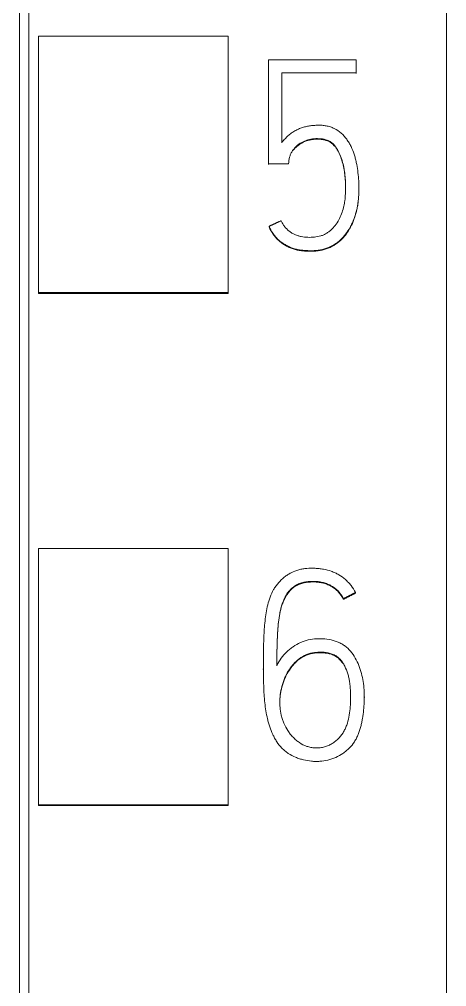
# Model space of a CAD drawing. Header units: millimetres. Extents: x 4137 to 6698, y 1400 to 3585.
# Drawn here: x 6177.35 to 6181.85, y 3265.83 to 3276.03 of the extents above; entities that cross this region are included whole.
import ezdxf

# ---------------------------------------------------------------- set-up
doc = ezdxf.new("R2010")
doc.units = ezdxf.units.MM
doc.layers.add('000-PI-Oprema', color=30, linetype='Continuous', lineweight=5)

msp = doc.modelspace()

# ---------------------------------------------------------------- linework, layer by layer
at = {"layer": '000-PI-Oprema', "color": 0, "linetype": 'ByBlock', "lineweight": 0}
for p, q in [((6181.848, 3360.472), (6181.848, 3247.054)), ((6181.848, 3360.472), (6181.848, 3247.054)), ((6177.448, 3249.376), (6177.448, 3358.191)), ((6177.548, 3273.151), (6177.548, 3275.852)), ((6177.548, 3275.852), (6179.548, 3275.852)), ((6179.548, 3273.151), (6179.548, 3275.852)), ((6179.972, 3275.604), (6179.972, 3274.506)), ((6180.896, 3275.604), (6179.972, 3275.604)), ((6180.896, 3275.465), (6180.896, 3275.604)), ((6180.111, 3274.728), (6180.111, 3275.465)), ((6180.111, 3275.465), (6180.896, 3275.465)), ((6180.896, 3275.465), (6180.896, 3275.459)), ((6179.972, 3274.506), (6179.972, 3274.499)), ((6179.972, 3274.506), (6180.183, 3274.506)), ((6180.924, 3274.24), (6180.924, 3274.247)), ((6179.978, 3273.848), (6179.978, 3273.842)), ((6177.548, 3273.141), (6177.548, 3273.151)), ((6177.548, 3273.151), (6179.548, 3273.151)), ((6177.548, 3273.141), (6179.548, 3273.141)), ((6179.548, 3273.141), (6179.548, 3273.151)), ((6177.548, 3267.749), (6177.548, 3270.45)), ((6177.548, 3270.45), (6179.548, 3270.45)), ((6179.548, 3267.749), (6179.548, 3270.45)), ((6180.889, 3269.988), (6180.889, 3269.982)), ((6180.761, 3269.922), (6180.761, 3269.916)), ((6179.917, 3269.182), (6179.917, 3269.175)), ((6180.981, 3268.882), (6180.981, 3268.888)), ((6177.548, 3267.741), (6177.548, 3267.749)), ((6177.548, 3267.749), (6179.548, 3267.749)), ((6177.548, 3267.741), (6179.548, 3267.741)), ((6179.548, 3267.741), (6179.548, 3267.749))]:
    msp.add_line(p, q, dxfattribs=at)
for points, knots in [([(6177.348, 3249.091), (6177.348, 3252.431), (6177.348, 3260.396), (6177.348, 3273.036), (6177.348, 3288.522), (6177.348, 3302.817), (6177.348, 3317.027), (6177.348, 3331.593), (6177.348, 3345.763), (6177.348, 3355.333), (6177.348, 3358.377)], [0, 0, 0, 0, 0.091483, 0.21812, 0.346206, 0.515858, 0.610111, 0.736264, 0.916066, 1, 1, 1, 1]), ([(6179.978, 3273.848), (6179.99, 3273.822), (6180.003, 3273.796), (6180.028, 3273.76), (6180.036, 3273.749), (6180.055, 3273.727), (6180.065, 3273.716), (6180.087, 3273.696), (6180.098, 3273.687), (6180.121, 3273.67), (6180.133, 3273.662), (6180.158, 3273.647), (6180.171, 3273.64), (6180.197, 3273.628), (6180.211, 3273.622), (6180.239, 3273.613), (6180.253, 3273.609), (6180.281, 3273.602), (6180.295, 3273.599), (6180.324, 3273.595), (6180.339, 3273.594), (6180.361, 3273.593), (6180.368, 3273.592), (6180.383, 3273.592), (6180.39, 3273.591), (6180.412, 3273.59), (6180.427, 3273.59), (6180.456, 3273.591), (6180.47, 3273.592), (6180.5, 3273.595), (6180.514, 3273.598), (6180.543, 3273.604), (6180.557, 3273.608), (6180.599, 3273.621), (6180.626, 3273.633), (6180.664, 3273.655), (6180.677, 3273.663), (6180.701, 3273.68), (6180.712, 3273.689), (6180.734, 3273.709), (6180.745, 3273.719), (6180.765, 3273.741), (6180.774, 3273.752), (6180.801, 3273.787), (6180.817, 3273.811), (6180.838, 3273.85), (6180.845, 3273.863), (6180.857, 3273.889), (6180.863, 3273.903), (6180.879, 3273.944), (6180.888, 3273.972), (6180.903, 3274.028), (6180.909, 3274.057), (6180.915, 3274.1), (6180.917, 3274.114), (6180.92, 3274.144), (6180.921, 3274.158), (6180.923, 3274.202), (6180.924, 3274.232), (6180.923, 3274.29), (6180.921, 3274.348), (6180.915, 3274.406), (6180.908, 3274.464), (6180.903, 3274.493), (6180.893, 3274.536), (6180.89, 3274.55), (6180.882, 3274.579), (6180.878, 3274.593), (6180.864, 3274.635), (6180.854, 3274.662), (6180.834, 3274.702), (6180.827, 3274.715), (6180.812, 3274.74), (6180.804, 3274.753), (6180.779, 3274.788), (6180.76, 3274.81), (6180.715, 3274.849), (6180.69, 3274.866), (6180.651, 3274.885), (6180.637, 3274.891), (6180.609, 3274.9), (6180.594, 3274.904), (6180.566, 3274.909), (6180.551, 3274.911), (6180.521, 3274.913), (6180.507, 3274.914), (6180.477, 3274.913), (6180.463, 3274.912), (6180.433, 3274.91), (6180.419, 3274.908), (6180.39, 3274.904), (6180.376, 3274.901), (6180.347, 3274.894), (6180.333, 3274.889), (6180.305, 3274.88), (6180.291, 3274.874), (6180.265, 3274.862), (6180.252, 3274.855), (6180.226, 3274.84), (6180.214, 3274.831), (6180.19, 3274.813), (6180.179, 3274.804), (6180.158, 3274.784), (6180.148, 3274.773), (6180.128, 3274.751), (6180.119, 3274.74), (6180.111, 3274.728)], [0, 0, 0, 0, 0.03125, 0.03125, 0.046875, 0.046875, 0.0625, 0.0625, 0.078125, 0.078125, 0.09375, 0.09375, 0.109375, 0.109375, 0.125, 0.125, 0.140625, 0.140625, 0.15625, 0.15625, 0.171875, 0.171875, 0.179687, 0.179687, 0.1875, 0.1875, 0.203125, 0.203125, 0.21875, 0.21875, 0.234375, 0.234375, 0.25, 0.25, 0.28125, 0.28125, 0.296875, 0.296875, 0.3125, 0.3125, 0.328125, 0.328125, 0.34375, 0.34375, 0.375, 0.375, 0.390625, 0.390625, 0.40625, 0.40625, 0.4375, 0.4375, 0.46875, 0.46875, 0.484375, 0.484375, 0.5, 0.5, 0.53125, 0.53125, 0.5625, 0.59375, 0.59375, 0.625, 0.625, 0.640625, 0.640625, 0.65625, 0.65625, 0.6875, 0.6875, 0.703125, 0.703125, 0.71875, 0.71875, 0.75, 0.75, 0.78125, 0.78125, 0.796875, 0.796875, 0.8125, 0.8125, 0.828125, 0.828125, 0.84375, 0.84375, 0.859375, 0.859375, 0.875, 0.875, 0.890625, 0.890625, 0.90625, 0.90625, 0.921875, 0.921875, 0.9375, 0.9375, 0.953125, 0.953125, 0.96875, 0.96875, 0.984375, 0.984375, 1, 1, 1, 1]), ([(6180.183, 3274.506), (6180.184, 3274.529), (6180.187, 3274.552), (6180.196, 3274.586), (6180.2, 3274.597), (6180.209, 3274.618), (6180.214, 3274.628), (6180.226, 3274.648), (6180.233, 3274.657), (6180.245, 3274.67), (6180.248, 3274.675), (6180.257, 3274.683), (6180.261, 3274.687), (6180.282, 3274.706), (6180.301, 3274.72), (6180.331, 3274.737), (6180.342, 3274.742), (6180.363, 3274.751), (6180.374, 3274.755), (6180.407, 3274.765), (6180.43, 3274.769), (6180.465, 3274.772), (6180.476, 3274.772), (6180.5, 3274.772), (6180.511, 3274.771), (6180.546, 3274.768), (6180.569, 3274.763), (6180.596, 3274.753), (6180.601, 3274.751), (6180.612, 3274.745), (6180.617, 3274.743), (6180.631, 3274.734), (6180.641, 3274.727), (6180.653, 3274.715), (6180.658, 3274.711), (6180.665, 3274.702), (6180.677, 3274.689), (6180.687, 3274.675), (6180.699, 3274.655), (6180.705, 3274.645), (6180.715, 3274.625), (6180.72, 3274.614), (6180.733, 3274.582), (6180.741, 3274.56), (6180.754, 3274.516), (6180.759, 3274.494), (6180.766, 3274.46), (6180.768, 3274.449), (6180.772, 3274.426), (6180.777, 3274.392), (6180.78, 3274.358), (6180.782, 3274.312), (6180.783, 3274.29), (6180.784, 3274.221), (6180.783, 3274.176), (6180.776, 3274.119), (6180.774, 3274.107), (6180.77, 3274.085), (6180.768, 3274.073), (6180.76, 3274.039), (6180.754, 3274.017), (6180.739, 3273.973), (6180.731, 3273.952), (6180.71, 3273.91), (6180.698, 3273.89), (6180.672, 3273.853), (6180.657, 3273.835), (6180.632, 3273.811), (6180.623, 3273.803), (6180.605, 3273.789), (6180.596, 3273.782), (6180.576, 3273.77), (6180.566, 3273.764), (6180.544, 3273.754), (6180.534, 3273.75), (6180.5, 3273.74), (6180.477, 3273.736), (6180.443, 3273.733), (6180.431, 3273.732), (6180.408, 3273.731), (6180.396, 3273.731), (6180.362, 3273.733), (6180.339, 3273.735), (6180.305, 3273.742), (6180.294, 3273.745), (6180.271, 3273.752), (6180.26, 3273.756), (6180.239, 3273.766), (6180.229, 3273.771), (6180.209, 3273.783), (6180.199, 3273.79), (6180.172, 3273.811), (6180.155, 3273.828), (6180.134, 3273.855), (6180.127, 3273.865), (6180.115, 3273.885), (6180.11, 3273.896), (6180.105, 3273.907)], [0, 0, 0, 0, 0.03125, 0.03125, 0.046875, 0.046875, 0.0625, 0.0625, 0.078125, 0.078125, 0.085937, 0.085937, 0.09375, 0.09375, 0.125, 0.125, 0.140625, 0.140625, 0.15625, 0.15625, 0.1875, 0.1875, 0.203125, 0.203125, 0.21875, 0.21875, 0.25, 0.25, 0.257812, 0.257812, 0.265625, 0.265625, 0.28125, 0.28125, 0.289062, 0.289062, 0.296875, 0.3125, 0.3125, 0.328125, 0.328125, 0.34375, 0.34375, 0.375, 0.375, 0.40625, 0.40625, 0.421875, 0.421875, 0.4375, 0.46875, 0.46875, 0.5, 0.5, 0.5625, 0.5625, 0.578125, 0.578125, 0.59375, 0.59375, 0.625, 0.625, 0.65625, 0.65625, 0.6875, 0.6875, 0.71875, 0.71875, 0.734375, 0.734375, 0.75, 0.75, 0.765625, 0.765625, 0.78125, 0.78125, 0.8125, 0.8125, 0.828125, 0.828125, 0.84375, 0.84375, 0.875, 0.875, 0.890625, 0.890625, 0.90625, 0.90625, 0.921875, 0.921875, 0.9375, 0.9375, 0.96875, 0.96875, 0.984375, 0.984375, 1, 1, 1, 1]), ([(6180.784, 3274.242), (6180.784, 3274.247), (6180.784, 3274.252), (6180.784, 3274.28), (6180.783, 3274.302), (6180.78, 3274.348), (6180.778, 3274.37), (6180.77, 3274.438), (6180.761, 3274.483), (6180.742, 3274.55), (6180.734, 3274.572), (6180.717, 3274.615), (6180.707, 3274.635), (6180.689, 3274.665), (6180.683, 3274.675), (6180.668, 3274.693), (6180.66, 3274.702), (6180.643, 3274.718), (6180.634, 3274.725), (6180.62, 3274.735), (6180.614, 3274.738), (6180.604, 3274.743), (6180.599, 3274.746), (6180.583, 3274.752), (6180.571, 3274.755), (6180.549, 3274.761), (6180.537, 3274.763), (6180.514, 3274.765), (6180.502, 3274.766), (6180.479, 3274.766), (6180.467, 3274.766), (6180.444, 3274.764), (6180.432, 3274.762), (6180.41, 3274.758), (6180.376, 3274.751), (6180.343, 3274.737), (6180.313, 3274.72), (6180.303, 3274.714), (6180.284, 3274.701), (6180.275, 3274.693), (6180.258, 3274.678), (6180.249, 3274.67), (6180.238, 3274.657), (6180.235, 3274.652), (6180.231, 3274.648)], [0, 0, 0, 0, 0.015803, 0.015803, 0.087472, 0.087472, 0.159141, 0.159141, 0.30248, 0.30248, 0.374149, 0.374149, 0.445818, 0.445818, 0.481653, 0.481653, 0.517487, 0.517487, 0.553322, 0.553322, 0.571239, 0.571239, 0.589156, 0.589156, 0.624991, 0.624991, 0.660826, 0.660826, 0.69666, 0.69666, 0.732495, 0.732495, 0.768329, 0.768329, 0.804164, 0.875833, 0.875833, 0.911668, 0.911668, 0.947502, 0.947502, 0.983337, 0.983337, 1, 1, 1, 1]), ([(6180.924, 3274.24), (6180.924, 3274.219), (6180.923, 3274.197), (6180.921, 3274.147), (6180.918, 3274.118), (6180.912, 3274.075), (6180.91, 3274.06), (6180.904, 3274.032), (6180.901, 3274.017), (6180.89, 3273.974), (6180.882, 3273.946), (6180.861, 3273.892), (6180.849, 3273.865), (6180.821, 3273.813), (6180.806, 3273.788), (6180.78, 3273.753), (6180.77, 3273.741), (6180.751, 3273.719), (6180.741, 3273.709), (6180.708, 3273.679), (6180.684, 3273.661), (6180.647, 3273.639), (6180.634, 3273.632), (6180.607, 3273.619), (6180.593, 3273.614), (6180.551, 3273.599), (6180.523, 3273.593), (6180.479, 3273.587), (6180.464, 3273.585), (6180.435, 3273.584), (6180.42, 3273.584), (6180.391, 3273.585), (6180.376, 3273.586), (6180.347, 3273.587), (6180.332, 3273.588), (6180.303, 3273.592), (6180.289, 3273.594), (6180.26, 3273.601), (6180.245, 3273.605), (6180.217, 3273.614), (6180.204, 3273.619), (6180.177, 3273.631), (6180.164, 3273.638), (6180.138, 3273.653), (6180.125, 3273.661), (6180.101, 3273.678), (6180.09, 3273.687), (6180.068, 3273.707), (6180.058, 3273.717), (6180.038, 3273.74), (6180.029, 3273.752), (6180.004, 3273.789), (6179.99, 3273.815), (6179.978, 3273.842)], [0, 0, 0, 0, 0.044434, 0.044434, 0.104157, 0.104157, 0.134018, 0.134018, 0.16388, 0.16388, 0.223602, 0.223602, 0.283325, 0.283325, 0.343048, 0.343048, 0.37291, 0.37291, 0.402771, 0.402771, 0.462494, 0.462494, 0.492355, 0.492355, 0.522217, 0.522217, 0.58194, 0.58194, 0.611801, 0.611801, 0.641663, 0.641663, 0.671524, 0.671524, 0.701386, 0.701386, 0.731247, 0.731247, 0.761108, 0.761108, 0.79097, 0.79097, 0.820831, 0.820831, 0.850693, 0.850693, 0.880554, 0.880554, 0.910416, 0.910416, 0.940277, 0.940277, 1, 1, 1, 1]), ([(6180.889, 3269.988), (6180.874, 3270.013), (6180.858, 3270.038), (6180.832, 3270.072), (6180.822, 3270.083), (6180.803, 3270.104), (6180.792, 3270.114), (6180.76, 3270.144), (6180.737, 3270.161), (6180.699, 3270.182), (6180.687, 3270.189), (6180.66, 3270.201), (6180.646, 3270.206), (6180.606, 3270.221), (6180.578, 3270.228), (6180.535, 3270.236), (6180.521, 3270.238), (6180.492, 3270.241), (6180.478, 3270.242), (6180.434, 3270.245), (6180.405, 3270.244), (6180.362, 3270.241), (6180.348, 3270.239), (6180.32, 3270.234), (6180.305, 3270.231), (6180.263, 3270.22), (6180.236, 3270.209), (6180.198, 3270.189), (6180.185, 3270.182), (6180.161, 3270.166), (6180.149, 3270.158), (6180.115, 3270.131), (6180.094, 3270.111), (6180.066, 3270.078), (6180.057, 3270.066), (6180.04, 3270.042), (6180.032, 3270.03), (6180.011, 3269.993), (6179.999, 3269.966), (6179.978, 3269.912), (6179.97, 3269.884), (6179.956, 3269.829), (6179.951, 3269.801), (6179.942, 3269.744), (6179.938, 3269.716), (6179.929, 3269.63), (6179.925, 3269.572), (6179.92, 3269.457), (6179.919, 3269.4), (6179.917, 3269.227), (6179.916, 3269.112), (6179.922, 3268.969), (6179.923, 3268.94), (6179.927, 3268.883), (6179.93, 3268.854), (6179.939, 3268.769), (6179.948, 3268.712), (6179.964, 3268.641), (6179.968, 3268.627), (6179.976, 3268.599), (6179.98, 3268.586), (6179.994, 3268.544), (6180.005, 3268.518), (6180.023, 3268.478), (6180.029, 3268.465), (6180.043, 3268.44), (6180.051, 3268.427), (6180.075, 3268.391), (6180.093, 3268.368), (6180.123, 3268.337), (6180.134, 3268.327), (6180.156, 3268.308), (6180.168, 3268.3), (6180.204, 3268.276), (6180.23, 3268.262), (6180.27, 3268.245), (6180.284, 3268.24), (6180.311, 3268.231), (6180.325, 3268.227), (6180.367, 3268.217), (6180.396, 3268.212), (6180.439, 3268.208), (6180.454, 3268.207), (6180.483, 3268.207), (6180.498, 3268.207), (6180.541, 3268.21), (6180.569, 3268.214), (6180.611, 3268.225), (6180.625, 3268.229), (6180.653, 3268.238), (6180.666, 3268.244), (6180.706, 3268.262), (6180.731, 3268.276), (6180.767, 3268.3), (6180.779, 3268.309), (6180.801, 3268.328), (6180.812, 3268.337), (6180.843, 3268.368), (6180.861, 3268.391), (6180.884, 3268.427), (6180.892, 3268.44), (6180.905, 3268.466), (6180.911, 3268.479), (6180.928, 3268.519), (6180.936, 3268.547), (6180.947, 3268.589), (6180.951, 3268.603), (6180.956, 3268.632), (6180.959, 3268.646), (6180.966, 3268.689), (6180.97, 3268.718), (6180.979, 3268.804), (6180.982, 3268.861), (6180.979, 3268.947), (6180.978, 3268.976), (6180.971, 3269.034), (6180.966, 3269.062), (6180.954, 3269.12), (6180.947, 3269.148), (6180.928, 3269.204), (6180.918, 3269.231), (6180.893, 3269.284), (6180.879, 3269.309), (6180.846, 3269.357), (6180.827, 3269.379), (6180.795, 3269.41), (6180.783, 3269.419), (6180.759, 3269.436), (6180.747, 3269.444), (6180.721, 3269.457), (6180.707, 3269.463), (6180.68, 3269.474), (6180.666, 3269.478), (6180.624, 3269.49), (6180.595, 3269.495), (6180.551, 3269.499), (6180.536, 3269.5), (6180.507, 3269.5), (6180.492, 3269.5), (6180.448, 3269.498), (6180.419, 3269.494), (6180.376, 3269.484), (6180.362, 3269.48), (6180.334, 3269.47), (6180.321, 3269.465), (6180.281, 3269.447), (6180.256, 3269.433), (6180.22, 3269.408), (6180.208, 3269.399), (6180.185, 3269.381), (6180.174, 3269.371), (6180.143, 3269.341), (6180.123, 3269.318), (6180.089, 3269.271), (6180.073, 3269.246), (6180.059, 3269.22)], [0, 0, 0, 0, 0.015625, 0.015625, 0.023437, 0.023437, 0.03125, 0.03125, 0.046875, 0.046875, 0.054687, 0.054687, 0.0625, 0.0625, 0.078125, 0.078125, 0.085937, 0.085937, 0.09375, 0.09375, 0.109375, 0.109375, 0.117187, 0.117187, 0.125, 0.125, 0.140625, 0.140625, 0.148437, 0.148437, 0.15625, 0.15625, 0.171875, 0.171875, 0.179687, 0.179687, 0.1875, 0.1875, 0.203125, 0.203125, 0.21875, 0.21875, 0.234375, 0.234375, 0.25, 0.25, 0.28125, 0.28125, 0.3125, 0.3125, 0.375, 0.375, 0.390625, 0.390625, 0.40625, 0.40625, 0.4375, 0.4375, 0.445312, 0.445312, 0.453125, 0.453125, 0.46875, 0.46875, 0.476562, 0.476562, 0.484375, 0.484375, 0.5, 0.5, 0.507812, 0.507812, 0.515625, 0.515625, 0.53125, 0.53125, 0.539062, 0.539062, 0.546875, 0.546875, 0.5625, 0.5625, 0.570312, 0.570312, 0.578125, 0.578125, 0.59375, 0.59375, 0.601562, 0.601562, 0.609375, 0.609375, 0.625, 0.625, 0.632812, 0.632812, 0.640625, 0.640625, 0.65625, 0.65625, 0.664062, 0.664062, 0.671875, 0.671875, 0.6875, 0.6875, 0.695312, 0.695312, 0.703125, 0.703125, 0.71875, 0.71875, 0.75, 0.75, 0.765625, 0.765625, 0.78125, 0.78125, 0.796875, 0.796875, 0.8125, 0.8125, 0.828125, 0.828125, 0.84375, 0.84375, 0.851562, 0.851562, 0.859375, 0.859375, 0.867187, 0.867187, 0.875, 0.875, 0.890625, 0.890625, 0.898437, 0.898437, 0.90625, 0.90625, 0.921875, 0.921875, 0.929687, 0.929687, 0.9375, 0.9375, 0.953125, 0.953125, 0.960937, 0.960937, 0.96875, 0.96875, 0.984375, 0.984375, 1, 1, 1, 1]), ([(6180.059, 3269.22), (6180.059, 3269.281), (6180.06, 3269.342), (6180.062, 3269.433), (6180.063, 3269.464), (6180.065, 3269.525), (6180.067, 3269.555), (6180.07, 3269.616), (6180.073, 3269.647), (6180.08, 3269.707), (6180.084, 3269.737), (6180.093, 3269.782), (6180.096, 3269.797), (6180.104, 3269.827), (6180.108, 3269.842), (6180.122, 3269.887), (6180.134, 3269.915), (6180.152, 3269.949), (6180.156, 3269.956), (6180.164, 3269.969), (6180.168, 3269.976), (6180.182, 3269.995), (6180.192, 3270.007), (6180.208, 3270.024), (6180.213, 3270.029), (6180.225, 3270.039), (6180.231, 3270.044), (6180.25, 3270.058), (6180.263, 3270.066), (6180.284, 3270.076), (6180.291, 3270.079), (6180.306, 3270.084), (6180.313, 3270.087), (6180.336, 3270.093), (6180.351, 3270.097), (6180.381, 3270.102), (6180.397, 3270.103), (6180.428, 3270.105), (6180.443, 3270.105), (6180.474, 3270.104), (6180.49, 3270.103), (6180.52, 3270.099), (6180.543, 3270.094), (6180.565, 3270.087), (6180.58, 3270.082), (6180.587, 3270.08), (6180.609, 3270.071), (6180.623, 3270.064), (6180.65, 3270.048), (6180.662, 3270.04), (6180.681, 3270.025), (6180.687, 3270.02), (6180.698, 3270.01), (6180.703, 3270.004), (6180.719, 3269.987), (6180.729, 3269.975), (6180.746, 3269.949), (6180.754, 3269.936), (6180.761, 3269.922)], [0, 0, 0, 0, 0.125, 0.125, 0.1875, 0.1875, 0.25, 0.25, 0.3125, 0.3125, 0.375, 0.375, 0.40625, 0.40625, 0.4375, 0.4375, 0.5, 0.5, 0.515625, 0.515625, 0.53125, 0.53125, 0.5625, 0.5625, 0.578125, 0.578125, 0.59375, 0.59375, 0.625, 0.625, 0.640625, 0.640625, 0.65625, 0.65625, 0.6875, 0.6875, 0.71875, 0.71875, 0.75, 0.75, 0.78125, 0.78125, 0.8125, 0.828125, 0.828125, 0.84375, 0.84375, 0.875, 0.875, 0.90625, 0.90625, 0.921875, 0.921875, 0.9375, 0.9375, 0.96875, 0.96875, 1, 1, 1, 1]), ([(6180.761, 3269.916), (6180.747, 3269.943), (6180.73, 3269.969), (6180.704, 3269.997), (6180.699, 3270.003), (6180.687, 3270.013), (6180.682, 3270.018), (6180.663, 3270.033), (6180.638, 3270.05), (6180.61, 3270.064), (6180.582, 3270.076), (6180.567, 3270.081), (6180.537, 3270.089), (6180.522, 3270.092), (6180.491, 3270.096), (6180.476, 3270.098), (6180.429, 3270.099), (6180.399, 3270.098), (6180.353, 3270.091), (6180.338, 3270.088), (6180.308, 3270.079), (6180.293, 3270.074), (6180.272, 3270.064), (6180.266, 3270.06), (6180.252, 3270.053), (6180.246, 3270.048), (6180.227, 3270.035), (6180.209, 3270.019), (6180.194, 3270.002), (6180.184, 3269.99), (6180.179, 3269.984), (6180.165, 3269.965), (6180.157, 3269.952), (6180.142, 3269.925), (6180.136, 3269.911), (6180.124, 3269.883), (6180.118, 3269.868), (6180.104, 3269.824), (6180.097, 3269.794), (6180.085, 3269.734), (6180.08, 3269.704), (6180.073, 3269.643), (6180.071, 3269.613), (6180.067, 3269.552), (6180.065, 3269.521), (6180.063, 3269.459), (6180.062, 3269.429), (6180.06, 3269.337), (6180.059, 3269.275), (6180.059, 3269.214)], [0, 0, 0, 0, 0.0625, 0.0625, 0.078125, 0.078125, 0.09375, 0.09375, 0.125, 0.15625, 0.15625, 0.1875, 0.1875, 0.21875, 0.21875, 0.25, 0.25, 0.3125, 0.3125, 0.34375, 0.34375, 0.375, 0.375, 0.390625, 0.390625, 0.40625, 0.40625, 0.4375, 0.453125, 0.453125, 0.46875, 0.46875, 0.5, 0.5, 0.53125, 0.53125, 0.5625, 0.5625, 0.625, 0.625, 0.6875, 0.6875, 0.75, 0.75, 0.8125, 0.8125, 0.875, 0.875, 1, 1, 1, 1]), ([(6180.332, 3269.314), (6180.358, 3269.329), (6180.385, 3269.339), (6180.428, 3269.35), (6180.443, 3269.352), (6180.472, 3269.356), (6180.501, 3269.359), (6180.531, 3269.359), (6180.56, 3269.357), (6180.575, 3269.355), (6180.604, 3269.35), (6180.618, 3269.347), (6180.646, 3269.337), (6180.66, 3269.332), (6180.686, 3269.317), (6180.698, 3269.309), (6180.72, 3269.29), (6180.73, 3269.279), (6180.748, 3269.256), (6180.757, 3269.244), (6180.772, 3269.219), (6180.778, 3269.205), (6180.796, 3269.165), (6180.806, 3269.137), (6180.816, 3269.095), (6180.819, 3269.081), (6180.825, 3269.052), (6180.827, 3269.037), (6180.832, 3268.993), (6180.834, 3268.964), (6180.836, 3268.906), (6180.837, 3268.877), (6180.835, 3268.79), (6180.829, 3268.732), (6180.812, 3268.645), (6180.805, 3268.617), (6180.79, 3268.575), (6180.784, 3268.562), (6180.772, 3268.535), (6180.765, 3268.522), (6180.741, 3268.485), (6180.723, 3268.462), (6180.697, 3268.436), (6180.691, 3268.431), (6180.68, 3268.421), (6180.674, 3268.417), (6180.657, 3268.404), (6180.645, 3268.396), (6180.619, 3268.382), (6180.606, 3268.375), (6180.578, 3268.365), (6180.55, 3268.357), (6180.521, 3268.352), (6180.491, 3268.349), (6180.477, 3268.349), (6180.447, 3268.351), (6180.433, 3268.352), (6180.404, 3268.358), (6180.39, 3268.361), (6180.347, 3268.376), (6180.321, 3268.389), (6180.285, 3268.414), (6180.273, 3268.423), (6180.251, 3268.442), (6180.229, 3268.462), (6180.21, 3268.484), (6180.192, 3268.507), (6180.183, 3268.519), (6180.159, 3268.556), (6180.145, 3268.582), (6180.128, 3268.623), (6180.123, 3268.636), (6180.114, 3268.664), (6180.11, 3268.679), (6180.1, 3268.722), (6180.096, 3268.75), (6180.092, 3268.794), (6180.091, 3268.809), (6180.091, 3268.838), (6180.091, 3268.853), (6180.093, 3268.897), (6180.097, 3268.926), (6180.108, 3268.983), (6180.115, 3269.011), (6180.129, 3269.053), (6180.135, 3269.067), (6180.146, 3269.094), (6180.152, 3269.107), (6180.172, 3269.146), (6180.187, 3269.171), (6180.213, 3269.206), (6180.222, 3269.217), (6180.241, 3269.24), (6180.251, 3269.251), (6180.283, 3269.281), (6180.306, 3269.299), (6180.332, 3269.314)], [0, 0, 0, 0, 0.03125, 0.03125, 0.046875, 0.046875, 0.0625, 0.078125, 0.078125, 0.09375, 0.09375, 0.109375, 0.109375, 0.125, 0.125, 0.140625, 0.140625, 0.15625, 0.15625, 0.171875, 0.171875, 0.1875, 0.1875, 0.21875, 0.21875, 0.234375, 0.234375, 0.25, 0.25, 0.28125, 0.28125, 0.3125, 0.3125, 0.375, 0.375, 0.40625, 0.40625, 0.421875, 0.421875, 0.4375, 0.4375, 0.46875, 0.46875, 0.476562, 0.476562, 0.484375, 0.484375, 0.5, 0.5, 0.515625, 0.515625, 0.53125, 0.546875, 0.546875, 0.5625, 0.5625, 0.578125, 0.578125, 0.59375, 0.59375, 0.625, 0.625, 0.640625, 0.640625, 0.65625, 0.671875, 0.671875, 0.6875, 0.6875, 0.71875, 0.71875, 0.734375, 0.734375, 0.75, 0.75, 0.78125, 0.78125, 0.796875, 0.796875, 0.8125, 0.8125, 0.84375, 0.84375, 0.875, 0.875, 0.890625, 0.890625, 0.90625, 0.90625, 0.9375, 0.9375, 0.953125, 0.953125, 0.96875, 0.96875, 1, 1, 1, 1]), ([(6180.332, 3269.308), (6180.306, 3269.293), (6180.283, 3269.275), (6180.252, 3269.245), (6180.242, 3269.234), (6180.222, 3269.212), (6180.213, 3269.2), (6180.188, 3269.164), (6180.172, 3269.14), (6180.152, 3269.101), (6180.146, 3269.087), (6180.135, 3269.06), (6180.129, 3269.047), (6180.115, 3269.005), (6180.108, 3268.977), (6180.1, 3268.934), (6180.097, 3268.919), (6180.094, 3268.89), (6180.093, 3268.875), (6180.091, 3268.85), (6180.091, 3268.839), (6180.091, 3268.829)], [0, 0, 0, 0, 0.157109, 0.157109, 0.235664, 0.235664, 0.314218, 0.314218, 0.471328, 0.471328, 0.549882, 0.549882, 0.628437, 0.628437, 0.785546, 0.785546, 0.864101, 0.864101, 0.942655, 0.942655, 1, 1, 1, 1]), ([(6180.753, 3269.242), (6180.748, 3269.249), (6180.743, 3269.256), (6180.729, 3269.274), (6180.719, 3269.284), (6180.702, 3269.299), (6180.696, 3269.303), (6180.684, 3269.312), (6180.678, 3269.316), (6180.659, 3269.326), (6180.645, 3269.332), (6180.617, 3269.341), (6180.603, 3269.344), (6180.574, 3269.349), (6180.56, 3269.351), (6180.53, 3269.352), (6180.516, 3269.353), (6180.472, 3269.351), (6180.443, 3269.347), (6180.4, 3269.336), (6180.386, 3269.332), (6180.365, 3269.324), (6180.359, 3269.321), (6180.345, 3269.315), (6180.339, 3269.311), (6180.332, 3269.308)], [0, 0, 0, 0, 0.053658, 0.053658, 0.148292, 0.148292, 0.195609, 0.195609, 0.242926, 0.242926, 0.33756, 0.33756, 0.432195, 0.432195, 0.526829, 0.526829, 0.621463, 0.621463, 0.810732, 0.810732, 0.905366, 0.905366, 0.952683, 0.952683, 1, 1, 1, 1])]:
    msp.add_open_spline(points, degree=3, knots=knots, dxfattribs=at)
for points, weights in [([(6180.105, 3273.907), (6180.041, 3273.877), (6179.978, 3273.848)], [0.499999869056, 0.500000130944, 0.499999869056]), ([(6180.761, 3269.922), (6180.825, 3269.955), (6180.889, 3269.988)], [0.499999836984, 0.500000163016, 0.499999836984]), ([(6180.889, 3269.982), (6180.825, 3269.949), (6180.761, 3269.916)], [0.500000111379, 0.499999888621, 0.500000111379])]:
    msp.add_rational_spline(points, weights, degree=2, dxfattribs=at)

doc.saveas('drawing.dxf')
